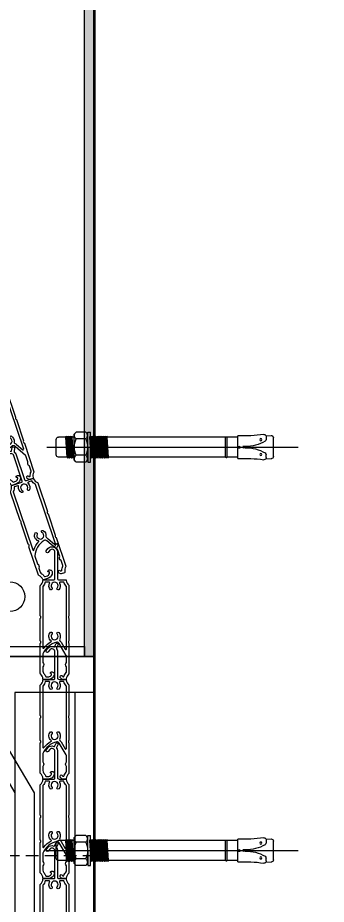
# Model space of a CAD drawing. Header units: millimetres. Extents: x -547695 to 905972, y -1055718 to 167349.
# Drawn here: x -521186.5 to -521031.6, y -1025176.8 to -1024731.8 of the extents above; entities that cross this region are included whole.
import ezdxf
from ezdxf import colors
from ezdxf.entities.mleader import LeaderData, LeaderLine
from ezdxf.math import Vec2, Vec3

# ---------------------------------------------------------------- set-up
doc = ezdxf.new("R2010")
doc.units = ezdxf.units.MM
doc.linetypes.add('HIDDEN', pattern=[9.525, 6.35, -3.175])
doc.layers.add('8', color=8, linetype='Continuous')
for name, color, linetype, lineweight in [('A-DIMS', 8, 'Continuous', 9), ('A-DOOR', 142, 'Continuous', 9), ('A-EQPM', 127, 'Continuous', 9), ('A-FINE', 255, 'Continuous', 25), ('A-HEVY', 111, 'Continuous', 35), ('A-HIDD', 45, 'HIDDEN', 9), ('A-SYMBOLS', 10, 'Continuous', 13), ('REMNGANCHAY', 4, 'Continuous', 5)]:
    doc.layers.add(name, color=color, linetype=linetype, lineweight=lineweight)
doc.styles.add('VTK_Arial', font='arial.ttf', dxfattribs={"width": 0.8})

# ---------------------------------------------------------------- blocks, each defined once
blk = doc.blocks.new('MTY')
for points in [[(626.11, -64799.93, -0.090196), (626.15, -64800.14), (626.15, -64804.13, 0.368278), (626.15, -64806.35), (626.15, -64808.48, -0.182607), (625.75, -64809.53, 0.096718), (624.89, -64810.99, -0.176758), (624.55, -64811.41), (623.19, -64811.41, -0.247641), (621.81, -64810.27, -0.460334), (622.04, -64809.75, 0.7323), (622.2, -64809.07, 0.638251), (620.41, -64810.41, 0.326604), (623.25, -64812.71), (625.79, -64812.71, 0.391294), (626.09, -64812.43, -0.198956), (627.34, -64809.98, 0.219541), (627.45, -64809.75), (627.45, -64794.61, -0.461538), (627.45, -64793.31), (627.45, -64782.11, -0.461538), (627.45, -64780.81), (627.45, -64765.67, 0.219541), (627.34, -64765.44, -0.198956), (626.09, -64762.98, 0.391294), (625.79, -64762.71), (620.44, -64762.71, -0.388859), (620.14, -64762.43), (620.14, -64748.91, -0.726905), (622.68, -64747.88), (623.48, -64748.92, 0.894046), (624.47, -64748.17), (623.58, -64747, 0.357314), (620.68, -64746.35, -0.31829), (620.36, -64746.3), (619.5, -64744.69, 0.333118), (619.19, -64744.56), (618.55, -64744.91, 0.4202), (618.45, -64745.23), (619.25, -64746.87, -0.283488), (619.26, -64747.28, 0.119039), (618.84, -64748.35), (618.84, -64761.91, -0.414214), (618.04, -64762.71), (614.7, -64762.71, 0.391294), (614.4, -64762.98, -0.198956), (613.15, -64765.44, 0.219541), (613.05, -64765.67), (613.05, -64780.81, -0.461538), (613.05, -64782.11), (613.05, -64793.31, -0.461538), (613.05, -64794.61), (613.05, -64809.75, 0.219541), (613.15, -64809.98, -0.198942), (614.4, -64812.43, 0.390366), (614.7, -64812.71), (616.48, -64812.71, 0.172119), (616.63, -64812.64), (617.35, -64811.95, 0.171024), (617.4, -64811.83), (617.4, -64811.21, 0.908513), (616.37, -64811.07, -0.468804), (615.6, -64811.23, 0.084333), (614.44, -64809.26, -0.199939), (614.35, -64809.05), (614.35, -64806.35, 0.368278), (614.35, -64804.13), (614.35, -64800.93, -0.132117), (614.43, -64800.62), (617.99, -64794.65, -0.289287), (619.22, -64794.04, -0.243866), (626.11, -64799.93)], [(614.35, -64797.44), (614.35, -64766.06, -0.196067), (614.43, -64765.85, 0.142518), (615.55, -64763.81), (617.47, -64763.81, -0.554704), (617.72, -64764.31, 0.323726), (618.17, -64767.67, 0.91687), (618.95, -64766.89, -2.282982), (621.55, -64766.89, 0.925267), (622.33, -64767.66, 0.32336), (622.77, -64764.32, -0.602267), (623.02, -64763.81), (624.94, -64763.81, 0.142518), (626.06, -64765.85, -0.196067), (626.15, -64766.06), (626.15, -64796.77, -0.734386), (625.6, -64796.94, 0.120007), (622, -64793.74, -0.641171), (622, -64793.37, 0.455001), (622.26, -64789.04, 0.842101), (621.55, -64789.89, -2.282982), (618.95, -64789.89, 0.880595), (618.19, -64789.08, 0.325978), (617.71, -64792.43, -0.340176), (617.55, -64793.29, 0.020475), (617.01, -64794), (614.9, -64797.57, -0.729569), (614.35, -64797.44)]]:
    blk.add_lwpolyline(points, format="xyb")
blk = doc.blocks.new('A$C7db9ddd7')
at = {"layer": 'A-DOOR', "linetype": 'Continuous', "ltscale": 10}
h = blk.add_hatch(color=256, dxfattribs=at)
h.dxf.hatch_style = 1
h.paths.add_polyline_path([(15, 5200.02), (20, 5200.02), (20, 4800.02), (15, 4800.02)])
blk.add_lwpolyline([(-580, 4800.02), (20, 4800.02), (20, 5200.02), (-580, 5200.02), (-580, 4800.02)], dxfattribs=at)
for points in [[(15, 5200.02), (20, 5200.02), (20, 4800.02), (15, 4800.02)], [(-580, 4805.02), (15, 4805.02), (15, 4800.02), (-580, 4800.02)]]:
    blk.add_lwpolyline(points, close=True, dxfattribs=at)
at = {"layer": 'A-DOOR'}
blk.add_lwpolyline([(-22.5, 4837.52, -1), (-22.5, 4822.52), (-47.5, 4822.52, -1), (-47.5, 4837.52)], format="xyb", close=True, dxfattribs=at)
blk.add_lwpolyline([(10.17, 4781.95), (10.19, 1000.01), (-10.15, 1000.01), (-10.17, 4731.52), (-40.11, 4781.95), (-49.59, 4781.95), (-20.04, 4731.52), (-20.03, 1000.01), (20.02, 1000.01), (20, 4781.95), (-20.04, 4781.95), (-20.03, 1000.01)], dxfattribs=at)
at = {"layer": 'A-FINE'}
blk.add_lwpolyline([(20, 5299.94), (20, 4700.01)], dxfattribs=at)
at = {"layer": 'A-HIDD'}
blk.add_lwpolyline([(-43, 4700.01), (20, 4700.01)], dxfattribs=at)
at = {"layer": 'A-EQPM', "linetype": 'Continuous', "xscale": -1, "rotation": 18.61009160388944}
for p in [(-20111.87, 66509.36, 0), (-20095.91, 66461.97, 0)]:
    blk.add_blockref('MTY', p, dxfattribs=at)
at = {"layer": 'A-EQPM', "linetype": 'Continuous', "xscale": -1}
for p in [(620.25, 69601.18), (620.25, 69551.18), (620.25, 69501.18), (620.25, 69451.18)]:
    blk.add_blockref('MTY', p, dxfattribs=at)
blk = doc.blocks.new('A$C7ce9257b')
at = {"layer": 'REMNGANCHAY', "color": 0}
for p, q in [((16.06, 13.24), (13.55, 13.38)), ((105.52, 15.11), (104.14, 15.11)), ((104.14, 0), (104.14, 15.11)), ((105.52, 7.55), (105.52, 15.11)), ((105.53, 14.04), (106.56, 15.07)), ((105.53, 1.03), (105.53, 14.08)), ((106.56, 15.07), (111.37, 15.07)), ((112.4, 14.04), (111.37, 15.07)), ((112.4, 1.06), (112.4, 14.04)), ((12.4, 2.82), (12.4, 12.29)), ((15.97, 12.8), (15.97, 11.38)), ((30.17, 7.86), (30.17, 13.25)), ((30.17, 12.56), (35.51, 12.56)), ((35.51, 2.55), (35.51, 12.56)), ((36.15, 12.77), (35.73, 12.77)), ((36.37, 2.55), (36.37, 12.56)), ((36.37, 12.55), (95.84, 12.55)), ((95.19, 2.55), (95.84, 12.55)), ((95.37, 2.03), (96.2, 13.07)), ((95.74, 2.55), (96.38, 12.55)), ((96.2, 13.07), (95.84, 12.55)), ((96.09, 2.55), (96.73, 12.55)), ((96.38, 12.55), (96.2, 13.07)), ((96.27, 2.03), (97.1, 13.07)), ((96.38, 12.55), (96.73, 12.55)), ((96.64, 2.55), (97.28, 12.55)), ((97.1, 13.07), (96.73, 12.55)), ((96.99, 2.55), (97.63, 12.55)), ((97.28, 12.55), (97.1, 13.07)), ((97.17, 2.03), (98, 13.07)), ((97.28, 12.55), (97.63, 12.55)), ((97.53, 2.55), (98.18, 12.55)), ((98, 13.07), (97.63, 12.55)), ((97.88, 2.55), (98.53, 12.55)), ((98.18, 12.55), (98, 13.07)), ((98.07, 2.03), (98.89, 13.07)), ((98.18, 12.55), (98.53, 12.55)), ((98.43, 2.55), (99.08, 12.55)), ((98.89, 13.07), (98.53, 12.55)), ((98.78, 2.55), (99.43, 12.55)), ((99.08, 12.55), (98.89, 13.07)), ((98.97, 2.03), (99.79, 13.07)), ((99.08, 12.55), (99.43, 12.55)), ((99.33, 2.55), (99.97, 12.55)), ((99.79, 13.07), (99.43, 12.55)), ((99.68, 2.55), (100.32, 12.55)), ((99.97, 12.55), (99.79, 13.07)), ((99.86, 2.03), (100.69, 13.07)), ((99.97, 12.55), (100.32, 12.55)), ((100.23, 2.55), (100.87, 12.55)), ((100.69, 13.07), (100.32, 12.55)), ((100.58, 2.55), (101.22, 12.55)), ((100.87, 12.55), (100.69, 13.07)), ((100.76, 2.03), (101.59, 13.07)), ((100.87, 12.55), (101.22, 12.55)), ((101.13, 2.55), (101.77, 12.55)), ((101.59, 13.07), (101.22, 12.55)), ((101.48, 2.55), (102.12, 12.55)), ((101.77, 12.55), (101.59, 13.07)), ((101.66, 2.03), (102.48, 13.07)), ((101.77, 12.55), (102.12, 12.55)), ((102.02, 2.55), (102.67, 12.55)), ((102.48, 13.07), (102.12, 12.55)), ((102.37, 2.55), (103.02, 12.55)), ((102.67, 12.55), (102.48, 13.07)), ((102.56, 2.03), (103.38, 13.07)), ((102.67, 12.55), (103.02, 12.55)), ((102.92, 2.55), (103.57, 12.55)), ((103.38, 13.07), (103.02, 12.55)), ((103.27, 2.55), (103.92, 12.55)), ((103.57, 12.55), (103.38, 13.07)), ((103.46, 2.03), (104.28, 13.07)), ((103.57, 12.55), (103.92, 12.55)), ((103.82, 2.55), (104.46, 12.55)), ((104.28, 13.07), (103.92, 12.55)), ((104.46, 12.55), (104.28, 13.07)), ((104.46, 12.55), (104.56, 12.55)), ((106.55, 11.66), (111.38, 11.66)), ((112.4, 12.55), (113.35, 12.55)), ((112.7, 2.55), (113.35, 12.55)), ((112.88, 2.03), (113.71, 13.07)), ((113.25, 2.55), (113.89, 12.55)), ((113.71, 13.07), (113.35, 12.55)), ((113.6, 2.55), (114.24, 12.55)), ((113.89, 12.55), (113.71, 13.07)), ((113.78, 2.03), (114.61, 13.07)), ((113.89, 12.55), (114.24, 12.55)), ((114.15, 2.55), (114.79, 12.55)), ((114.61, 13.07), (114.24, 12.55)), ((114.5, 2.55), (115.14, 12.55)), ((114.79, 12.55), (114.61, 13.07)), ((114.68, 2.03), (115.51, 13.07)), ((114.79, 12.55), (115.14, 12.55)), ((115.04, 2.55), (115.69, 12.55)), ((115.51, 13.07), (115.14, 12.55)), ((115.39, 2.55), (116.04, 12.55)), ((115.69, 12.55), (115.51, 13.07)), ((115.58, 2.03), (116.4, 13.07)), ((115.69, 12.55), (116.04, 12.55)), ((115.94, 2.55), (116.59, 12.55)), ((116.4, 13.07), (116.04, 12.55)), ((116.59, 12.55), (116.4, 13.07)), ((116.59, 12.55), (120.23, 12.55)), ((121.32, 3.64), (121.32, 11.46)), ((126.01, 7.55), (0, 7.55)), ((26.57, 7.86), (27.76, 7.91)), ((26.57, 7.25), (27.76, 7.2)), ((27.76, 7.91), (27.23, 7.55)), ((27.76, 7.2), (27.23, 7.55)), ((28.98, 7.91), (29.51, 7.55)), ((30.17, 7.86), (28.98, 7.91)), ((28.98, 7.2), (29.51, 7.55)), ((30.17, 7.25), (28.98, 7.2)), ((30.17, 1.86), (30.17, 7.25)), ((105.52, 7.55), (105.52, 0)), ((16.06, 1.86), (13.55, 1.73)), ((15.97, 2.31), (15.97, 3.73)), ((30.17, 2.55), (35.51, 2.55)), ((36.15, 2.33), (35.73, 2.33)), ((36.37, 2.55), (95.19, 2.55)), ((95.37, 2.03), (95.19, 2.55)), ((95.74, 2.55), (95.37, 2.03)), ((95.74, 2.55), (96.09, 2.55)), ((96.27, 2.03), (96.09, 2.55)), ((96.64, 2.55), (96.27, 2.03)), ((96.64, 2.55), (96.99, 2.55)), ((97.17, 2.03), (96.99, 2.55)), ((97.53, 2.55), (97.17, 2.03)), ((97.53, 2.55), (97.88, 2.55)), ((98.07, 2.03), (97.88, 2.55)), ((98.43, 2.55), (98.07, 2.03)), ((98.43, 2.55), (98.78, 2.55)), ((98.97, 2.03), (98.78, 2.55)), ((99.33, 2.55), (98.97, 2.03)), ((99.33, 2.55), (99.68, 2.55)), ((99.86, 2.03), (99.68, 2.55)), ((100.23, 2.55), (99.86, 2.03)), ((100.23, 2.55), (100.58, 2.55)), ((100.76, 2.03), (100.58, 2.55)), ((101.13, 2.55), (100.76, 2.03)), ((101.13, 2.55), (101.48, 2.55)), ((101.66, 2.03), (101.48, 2.55)), ((102.02, 2.55), (101.66, 2.03)), ((102.02, 2.55), (102.37, 2.55)), ((102.56, 2.03), (102.37, 2.55)), ((102.92, 2.55), (102.56, 2.03)), ((102.92, 2.55), (103.27, 2.55)), ((103.46, 2.03), (103.27, 2.55)), ((103.82, 2.55), (103.46, 2.03)), ((103.82, 2.55), (104.56, 2.55)), ((105.53, 1.06), (106.56, 0.03)), ((106.55, 3.45), (111.38, 3.45)), ((106.56, 0.03), (111.37, 0.03)), ((112.4, 1.06), (111.37, 0.03)), ((112.4, 2.55), (112.7, 2.55)), ((112.88, 2.03), (112.7, 2.55)), ((113.25, 2.55), (112.88, 2.03)), ((113.25, 2.55), (113.6, 2.55)), ((113.78, 2.03), (113.6, 2.55)), ((114.15, 2.55), (113.78, 2.03)), ((114.15, 2.55), (114.5, 2.55)), ((114.68, 2.03), (114.5, 2.55)), ((115.04, 2.55), (114.68, 2.03)), ((115.04, 2.55), (115.39, 2.55)), ((115.58, 2.03), (115.39, 2.55)), ((115.94, 2.55), (115.58, 2.03)), ((115.94, 2.55), (120.23, 2.55)), ((105.52, 0), (104.14, 0))]:
    blk.add_line(p, q, dxfattribs=at)
for centre in [(18.65, 11.29), (18.65, 3.81)]:
    blk.add_circle(centre, 0.519, dxfattribs=at)
for centre, radius, start, end in [((13.49, 12.29), 1.09, 86.9378, 180), ((17.06, 12.8), 1.09, 81.0495, 180), ((27.08, 83.06), 69.88, 261.8987, 272.5399), ((107.92, 13.37), 2.19, 128.6303, 231.3697), ((110.08, 13.37), 2.15, 307.2469, 52.7531), ((17.06, 11.38), 1.09, 180, 236.0646), ((26.21, 27.33), 19.48, 239.9396, 271.0486), ((35.73, 12.56), 0.218, 90, 180), ((36.15, 12.56), 0.218, 0, 90), ((113.19, 8.21), 7.48, 152.5771, 185.0474), ((103.19, 7.91), 9, 357.7518, 24.6237), ((120.23, 11.46), 1.09, 0, 90), ((17.06, 3.73), 1.09, 123.9354, 180), ((26.21, -12.23), 19.48, 88.9514, 120.0604), ((113.19, 6.9), 7.48, 174.9526, 207.4229), ((103.19, 7.2), 9, 335.3763, 2.2482), ((13.49, 2.82), 1.09, 180, 273.0622), ((17.06, 2.31), 1.09, 180, 278.9505), ((27.08, -67.95), 69.88, 87.4601, 98.1013), ((35.73, 2.55), 0.218, 180, 270), ((36.15, 2.55), 0.218, 270, 0), ((107.92, 1.74), 2.19, 128.6303, 231.3697), ((110.08, 1.74), 2.15, 307.2469, 52.7531), ((120.23, 3.64), 1.09, 270, 0)]:
    blk.add_arc(centre, radius, start, end, dxfattribs=at)

msp = doc.modelspace()

# ---------------------------------------------------------------- linework, layer by layer
at = {"layer": '8'}
msp.add_line((-521148.01, -1024922.43), (-521148.01, -1025352.43), dxfattribs=at)
at = {"layer": '8', "linetype": 'Continuous', "lineweight": 25}
for q in [(-521148.01, -1025352.43), (-521148.01, -1025348.83)]:
    msp.add_line((-521148.01, -1024922.43), q, dxfattribs=at)
at = {"layer": 'A-HEVY'}
msp.add_line((-521148.02, -1025352.43), (-521148.02, -1024286.07), dxfattribs=at)

# ---------------------------------------------------------------- block references
at = {"color": 2, "xscale": -1.00067, "yscale": 1.00067, "zscale": 1.00067}
for p in [(-521045.76, -1024954.91), (-521045.76, -1025157.38)]:
    msp.add_blockref('A$C7ce9257b', p, dxfattribs=at)
at = {"layer": 'A-DIMS', "ltscale": 5}
msp.add_blockref('A$C7db9ddd7', (-521168.02, -1029852.43), dxfattribs=at)

# ---------------------------------------------------------------- leaders
at = {"layer": 'A-SYMBOLS'}
ml = msp.add_multileader_mtext('Standard', dxfattribs=at)
ml.set_content('TRỤC CỬA', color=7, style='VTK_Arial')
ml.set_leader_properties()
ml.build(insert=Vec2(0, 0))
ml.multileader.update_dxf_attribs({"text_top_attachment_type": 0, "text_bottom_attachment_type": 0, "arrow_head_size": 80, "scale": 40})
ctx = ml.context
ctx.base_point, ctx.scale, ctx.char_height, ctx.arrow_head_size, ctx.landing_gap_size, ctx.plane_origin = Vec3(-525347.98, -1024579.25), 40, 100, 80, 80, Vec3(-526281.7, -1024724.36)
notes = []
notes.append((ctx, [(0, (1, 1, 0), (-525420.52, -1024579.25), (1, 0), 72.54, [(0, [(-525627.77, -1025043.89)], 256, [])])]))
ctx.mtext.insert, ctx.mtext.width, ctx.mtext.flow_direction = Vec3(-525267.98, -1024518.16), 760.1634, 5
ml = msp.add_multileader_mtext('Standard', dxfattribs=at)
ml.set_content('MẶT BÍCH', color=7, style='VTK_Arial')
ml.set_leader_properties()
ml.build(insert=Vec2(0, 0))
ml.multileader.update_dxf_attribs({"text_top_attachment_type": 0, "text_bottom_attachment_type": 0, "arrow_head_size": 80, "scale": 40})
ctx = ml.context
ctx.base_point, ctx.scale, ctx.char_height, ctx.arrow_head_size, ctx.landing_gap_size, ctx.plane_origin = Vec3(-523202.24, -1024579.25), 40, 100, 80, 80, Vec3(-525468.04, -1024724.36)
notes.append((ctx, [(0, (1, 1, 0), (-523274.77, -1024579.25), (1, 0), 72.54, [(0, [(-523395.77, -1024846.9)], 256, [])])]))
ctx.mtext.insert, ctx.mtext.width, ctx.mtext.flow_direction = Vec3(-523122.24, -1024518.16), 760.1634, 5
ml = msp.add_multileader_mtext('Standard', dxfattribs=at)
ml.set_content('ĐỘNG CƠ', color=7, style='VTK_Arial')
ml.set_leader_properties()
ml.build(insert=Vec2(0, 0))
ml.multileader.update_dxf_attribs({"text_top_attachment_type": 0, "text_bottom_attachment_type": 0, "arrow_head_size": 80, "scale": 40})
ctx = ml.context
ctx.base_point, ctx.scale, ctx.char_height, ctx.arrow_head_size, ctx.landing_gap_size, ctx.plane_origin = Vec3(-523199.42, -1025053.9), 40, 100, 80, 80, Vec3(-525181.72, -1025196.55)
notes.append((ctx, [(0, (1, 1, 0), (-523271.96, -1025053.9), (1, 0), 72.54, [(0, [(-523538.68, -1025053.9)], 256, [])])]))
ctx.mtext.insert, ctx.mtext.width, ctx.mtext.flow_direction = Vec3(-523119.42, -1024992.82), 760.1634, 5
for ctx, leaders in notes:
    for number, flags, end, landing, length, lines in leaders:
        leader = LeaderData()
        leader.index, (leader.has_last_leader_line, leader.has_dogleg_vector, leader.attachment_direction) = number, flags
        leader.last_leader_point, leader.dogleg_vector, leader.dogleg_length = Vec3(end), Vec3(landing), length
        for number, points, colour, breaks in lines:
            line = LeaderLine()
            line.index, line.vertices, line.color, line.breaks = number, Vec3.list(points), colors.encode_raw_color(colour), breaks
            leader.lines.append(line)
        ctx.leaders.append(leader)

doc.saveas('drawing.dxf')
